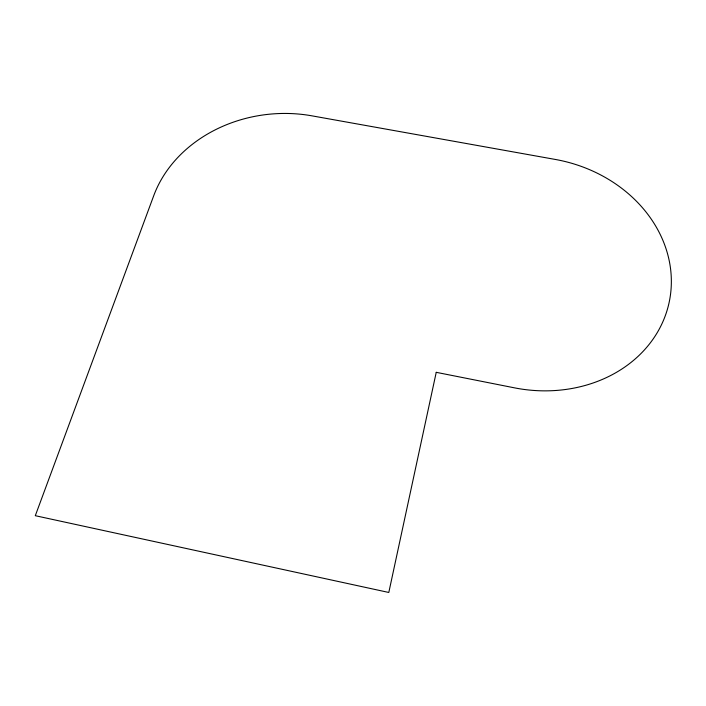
<?xml version="1.0" encoding="UTF-8"?>
<svg xmlns="http://www.w3.org/2000/svg" width="706" height="706" viewBox="0 0 706 706"><rect width="100%" height="100%" fill="white"/><g stroke="black" fill="none" stroke-linecap="round" stroke-linejoin="round"><path stroke-width="1.06" d="M436.237 372.327L388.803 592.466L35.3 515.698L153.758 195.633A132.481 111.654 -6.4 0 1 311.875 115.828L555.393 159.459A135.826 115.996 12.1 0 1 669.791 299.106A135.826 115.996 12.1 0 1 514.409 387.832L436.237 372.327"/></g></svg>
